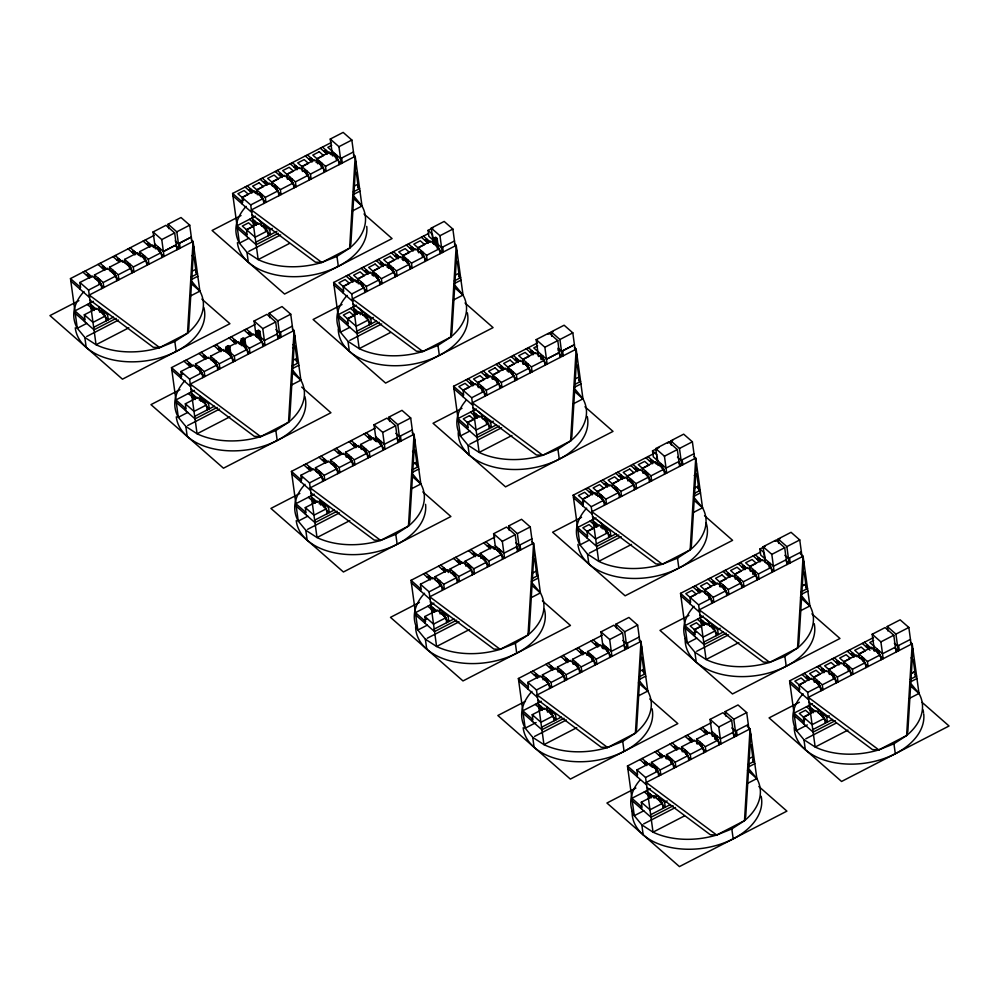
<?xml version="1.0" encoding="UTF-8"?>
<svg xmlns="http://www.w3.org/2000/svg" width="999" height="999" viewBox="0 0 999 999"><rect width="100%" height="100%" fill="white"/><g stroke="black" fill="none" stroke-linecap="round" stroke-linejoin="round"><path stroke-width="1.5" d="M154.308 235.327L70.479 278.584L77.285 328.271L84.84 337.45L96.054 344.73A65.185 41.633 -7.8 0 0 159.69 347.602L174.825 341.496L187.5 333.241L193.069 241.458L191.259 239.885M193.744 246.428L188.736 329.033L187.5 333.241L159.69 347.602L153.322 347.315L89.922 300.012M255.332 324.363L171.503 367.62L178.309 417.307L185.851 426.486L197.065 433.766A65.185 41.633 -7.8 0 0 260.702 436.625L275.849 430.532L288.524 422.277L294.081 330.494L292.282 328.921M294.767 335.464L289.76 418.069L288.524 422.277L260.702 436.625L254.333 436.338L190.946 389.048M331.493 142.432L232.617 193.456L239.423 243.144L246.965 252.31L258.179 259.603A65.185 41.633 -7.8 0 0 321.815 262.462L336.963 256.368L349.638 248.114L355.194 156.331L353.396 154.758M355.881 161.301L350.874 243.893L349.638 248.114L321.815 262.462L315.459 262.175L252.06 214.885M375.274 428.146L291.446 471.403L298.251 521.091L305.806 530.269L317.02 537.549A65.185 41.633 -7.8 0 0 380.656 540.409L395.791 534.315L408.466 526.061L414.036 434.278L412.225 432.704M414.71 439.248L409.702 521.853L408.466 526.061L380.656 540.409L374.288 540.122L310.889 492.832M428.633 233.454L333.629 282.492L340.434 332.18L347.989 341.346L359.203 348.639A65.185 41.633 -7.8 0 0 422.839 351.498L437.974 345.404L450.649 337.138L456.218 245.367L454.408 243.781M456.893 250.337L451.885 332.929L450.649 337.138L422.839 351.498L416.471 351.211L353.072 303.921M494.842 537.087L411.014 580.344L417.819 630.032L425.374 639.21L436.588 646.49A65.185 41.633 -7.8 0 0 500.212 649.35L515.359 643.256L528.034 635.002L533.603 543.219L531.793 541.645M534.278 548.189L529.27 630.794L528.034 635.002L500.212 649.35L493.856 649.063L430.457 601.773M537.412 343.007L453.583 386.276L460.389 435.964L467.932 445.129L479.145 452.41A65.185 41.633 -7.8 0 0 542.782 455.282L557.929 449.188L570.604 440.921L576.161 349.151L574.363 347.565M576.848 354.121L571.84 436.713L570.604 440.921L542.782 455.282L536.426 454.995L473.026 407.692M602.21 635.239L518.381 678.508L525.187 728.184L532.742 737.362L543.956 744.642A65.185 41.633 -7.8 0 0 607.592 747.514L622.727 741.42L635.401 733.154L640.971 641.383L639.173 639.797M641.645 646.341L636.638 728.945L635.401 733.154L607.592 747.514L601.223 747.227L537.824 699.924M654.395 453.284L573.151 495.217L579.957 544.905L587.499 554.07L598.713 561.363A65.185 41.633 -7.8 0 0 662.349 564.223L677.497 558.129L690.172 549.862L695.729 458.091L693.93 456.506M696.415 463.061L691.408 545.654L690.172 549.862L662.349 564.223L655.981 563.936L592.594 516.645M711.3 722.752L627.472 766.008L634.278 815.696L641.82 824.874L653.034 832.155A65.185 41.633 -7.8 0 0 716.67 835.027L731.817 828.92L744.492 820.666L750.049 728.883L747.352 726.523M750.736 733.853L745.729 816.458L744.492 820.666L716.67 835.027L710.314 834.739L646.915 787.437M760.476 552.11L680.519 593.369L687.324 643.056L694.879 652.235L706.081 659.515A65.185 41.633 -7.8 0 0 769.717 662.374L784.864 656.281L797.539 648.026L803.096 556.243L800.399 553.871M803.783 561.213L798.775 643.818L797.539 648.026L769.717 662.374L763.361 662.087L699.962 614.797M912.861 648.726L907.854 731.318L907.03 734.128M873.426 637.624L789.597 680.881L796.403 730.569L803.958 739.735L815.172 747.027A65.185 41.633 -7.8 0 0 878.808 749.887L893.943 743.793L906.617 735.539A65.185 41.633 -7.8 0 0 918.993 693.443L912.187 643.756L910.376 642.182M332.567 155.956L330.257 139.061L343.156 132.405L351.848 140.035L354.121 156.88M155.394 248.851L153.072 231.955L165.971 225.299L174.675 232.929L176.948 249.787M168.731 228.659L168.119 224.188L181.019 217.532L189.723 225.162L191.995 242.02M331.718 145.33L327.847 147.328L340.584 158.616L341.221 163.549L338.524 161.176M248.676 190.185L250.824 189.073M263.724 182.417L265.871 181.306M278.771 174.65L280.919 173.551M293.818 166.883L295.966 165.784M308.866 159.128L311.014 158.017M323.913 151.361L326.061 150.25M86.551 275.324L88.699 274.213M101.598 267.557L103.746 266.446M116.646 259.79L118.794 258.679M131.693 252.023L133.841 250.911M146.741 244.256L148.888 243.144M250.125 191.458L252.272 190.347M265.172 183.691L267.32 182.58M280.22 175.924L282.367 174.813M295.267 168.157L297.415 167.045M310.314 160.389L312.462 159.291M325.362 152.635L327.51 151.523M330.257 139.061L338.948 146.691L351.848 140.035M87.999 276.586L90.147 275.474M103.047 268.818L105.195 267.72M120.242 259.952L118.094 261.064L113.037 256.631M133.142 253.296L135.29 252.185M148.189 245.529L150.337 244.418M257.33 194.78L256.656 189.81L269.543 183.154L278.209 190.747L278.883 195.717M302.472 171.478L301.798 166.508L314.685 159.852L323.351 167.445L324.026 172.415M317.52 163.711L316.845 158.754L329.732 152.098L338.399 159.69L339.073 164.648M242.22 197.54L248.451 194.33L244.118 190.534L237.887 193.744L250.699 204.945L258.179 259.603L289.598 243.381M271.99 182.18L278.434 178.858L274.113 175.062L267.657 178.384L280.357 189.635L281.031 194.605L278.334 192.233M287.038 174.413L293.481 171.091L289.161 167.295L282.705 170.617L295.404 181.868L296.079 186.838L293.381 184.465M303.359 166.009L308.466 163.374L304.183 159.615L297.752 162.874L302.073 166.671M153.072 231.955L161.776 239.585L174.675 232.929M168.119 224.188L176.823 231.818L189.723 225.162M70.479 278.584L80.594 287.45L79.908 282.48L92.37 276.049L101.024 283.641L101.711 288.611M95.03 278.671L94.518 274.95L107.417 268.281L116.071 275.874L116.758 280.844M110.077 270.904L109.565 267.183L122.465 260.527L131.119 268.119L131.806 273.077M125.125 263.137L124.613 259.415L137.512 252.759L146.166 260.352L146.853 265.322M140.347 256.618L139.66 251.648L152.56 244.992L161.214 252.585L161.9 257.555M241.271 201.049L243.843 199.713M316.071 162.45L318.756 161.064M333.803 153.297L331.119 154.683L322.465 147.09M258.104 194.081L260.252 192.969M273.152 186.313L275.299 185.202M288.199 178.546L290.347 177.435M303.246 170.779L305.394 169.68M318.294 163.024L320.442 161.913M333.341 155.257L335.489 154.146M95.966 279.208L98.127 278.109M111.014 271.453L113.174 270.342M126.061 263.686L128.222 262.575M141.109 255.919L143.269 254.807M156.156 248.152L158.317 247.04M259.553 195.354L261.701 194.243L262.387 199.213M274.6 187.587L276.748 186.476L277.435 191.446M289.648 179.82L291.795 178.709L292.482 183.679M304.695 172.053L306.843 170.941L307.53 175.911M319.742 164.286L321.89 163.174L322.402 166.908M334.79 156.518L336.938 155.419L337.625 160.377M97.427 280.482L99.575 279.37L100.087 283.104M112.475 272.715L114.623 271.616L115.297 276.573L118.906 279.732L118.219 274.775L109.565 267.183M127.522 264.947L129.67 263.848L130.345 268.818L133.953 271.978L133.267 267.008L124.613 259.415M142.57 257.193L144.718 256.081L145.23 259.802M157.617 249.425L159.765 248.314L160.439 253.284L164.048 256.443L161.776 239.585M250.699 204.945L263.162 198.514L263.836 203.484M256.656 189.81L265.309 197.402L278.209 190.747M280.357 189.635L293.256 182.979L293.931 187.949M295.404 181.868L308.304 175.212L308.978 180.182M301.798 166.508L310.452 174.101L323.351 167.445M316.845 158.754L325.499 166.346L338.399 159.69M353.484 151.96L340.547 158.579L338.948 146.691M79.908 282.48L88.561 290.072L101.024 283.641M94.518 274.95L103.172 282.53L116.071 275.874M118.219 274.775L131.119 268.119M133.267 267.008L146.166 260.352M139.66 251.648L148.314 259.24L161.214 252.585M154.708 243.881L163.411 251.511L176.261 244.817M178.409 243.706L191.308 237.05L178.459 243.744L175.187 240.884M163.411 251.511L176.311 244.855M241.021 215.534L212.088 230.469L284.578 294.043L392.07 238.574L363.998 213.961M78.884 300.662L49.95 315.597L122.452 379.17L229.932 323.701L201.873 299.088M255.519 216.221L237.038 225.749L247.14 234.615L246.466 229.645L258.928 223.214L267.582 230.806L268.256 235.776M93.382 301.348L74.9 310.889L85.015 319.742L84.328 314.785L96.791 308.354L105.444 315.946L106.131 320.904M253.097 222.477L255.245 221.378M90.971 307.617L93.119 306.506M254.545 223.751L256.706 222.64M92.42 308.891L94.568 307.779M247.889 229.196L252.872 226.623L248.551 222.827L242.32 226.049L255.12 237.238L267.582 230.806M262.525 226.373L264.673 225.262M100.4 311.513L102.547 310.402M263.973 227.647L266.121 226.536L266.808 231.506L270.417 234.665L269.73 229.695L257.03 218.444M101.848 312.774L103.996 311.676L104.67 316.646M248.976 238.212L239.423 243.144A65.185 41.633 -7.8 0 1 246.141 206.381M86.851 323.339L77.285 328.271A65.185 41.633 -7.8 0 1 84.003 291.508M269.73 229.695L272.315 228.371M353.921 186.251L357.904 184.253M105.444 315.946L92.994 322.377L84.328 314.785M191.796 271.378L195.779 269.38M255.806 242.208L276.86 231.343M353.296 191.895L359.628 188.624L357.817 187.05M93.669 327.335L113.436 317.133M191.159 277.023L197.49 273.763L195.692 272.178M278.296 233.267L256.144 244.693L237.375 228.234M353.047 194.68L359.965 191.109M116.159 318.394L94.006 329.82L75.25 313.374M190.909 279.82L197.827 276.248M248.801 251.373L280.644 234.94M86.676 336.501L118.506 320.067M352.447 210.951L362 206.019L355.194 156.331L251.373 209.915L321.815 262.462M128.834 327.809L96.054 344.73L88.561 290.072M190.31 296.079L199.875 291.146L193.069 241.458L89.248 295.042L159.69 347.602M433.416 243.744L431.268 228.097L444.168 221.441L452.872 229.071L455.144 245.916M433.216 240.172L428.871 236.351L428.047 230.394L433.204 227.735M256.231 336.638L254.096 320.991L266.983 314.335L275.687 321.965L277.959 338.823M269.755 317.694L269.143 313.224L282.03 306.568L290.734 314.198L293.007 331.056M349.687 279.221L351.848 278.109M364.735 271.453L366.895 270.342M379.782 263.686L381.943 262.575M394.842 255.919L396.99 254.82M409.89 248.152L412.038 247.053M424.937 240.397L427.085 239.285M187.562 364.348L189.71 363.249M202.61 356.581L204.758 355.482M217.657 348.826L219.805 347.714M232.705 341.059L234.852 339.947M247.752 333.291L249.9 332.18M351.149 280.494L353.296 279.383M366.196 272.727L368.344 271.616M381.243 264.96L383.391 263.848M396.291 257.193L398.439 256.081M411.338 249.425L413.486 248.314M426.386 241.658L428.534 240.559M434.353 244.28L433.541 238.324L435.689 237.213L437.137 238.486L438.636 249.413L442.245 252.572L439.972 235.727L431.268 228.097M439.972 235.727L452.872 229.071M189.011 365.622L191.159 364.51M204.058 357.854L206.206 356.743M219.106 350.087L221.254 348.988M234.153 342.332L236.301 341.221M249.201 334.565L251.348 333.454M373.389 276.049L372.714 271.079L385.614 264.423L394.268 272.015L394.955 276.985M388.436 268.281L387.762 263.311L400.661 256.656L409.315 264.248L410.002 269.218M227.085 352.709L226.261 346.753L228.421 345.642L229.87 346.915L231.368 357.842M242.133 344.955L241.308 338.986L243.469 337.874L244.917 339.148L246.416 350.075M257.18 337.187L256.356 331.218L258.516 330.107L259.965 331.381L261.463 342.32M343.244 286.576L349.463 283.366L345.142 279.57L338.911 282.779L351.71 293.981L359.203 348.639L390.621 332.417M357.954 278.983L364.41 275.649L360.077 271.853L353.634 275.187L366.321 286.438L367.008 291.408L364.298 289.036M403.097 255.707L409.478 252.41L405.194 248.651L398.763 251.91L411.463 263.137L412.15 268.107L409.44 265.734M418.144 247.914L424.6 244.593L420.267 240.796L413.823 244.118L426.511 255.369L427.197 260.339L424.488 257.967M433.541 238.324L434.99 239.598L437.137 238.486M254.096 320.991L262.787 328.621L275.687 321.965M269.143 313.224L277.834 320.854L290.734 314.198M171.503 367.62L181.606 376.486L180.919 371.516L193.381 365.085L202.048 372.677L202.722 377.647M196.041 367.707L195.529 363.973L208.429 357.317L217.095 364.91L217.77 369.88M211.089 359.94L210.577 356.206L223.476 349.55L232.143 357.142L232.817 362.113M226.136 352.172L225.624 348.451L238.524 341.795L247.19 349.375L247.864 354.345M241.358 345.654L240.672 340.684L253.571 334.028L262.238 341.621L262.912 346.578M226.261 346.753L227.722 348.027L229.87 346.915M241.308 338.986L242.769 340.259L244.917 339.148M256.356 331.218L257.817 332.492L259.965 331.381M374.625 273.389L371.94 274.775L372.664 275.412M386.988 267.008L389.685 265.622M402.035 259.24L404.732 257.854M180.157 375.212L182.73 373.888M359.116 283.117L361.263 282.005M374.163 275.349L376.323 274.238M389.21 267.582L391.371 266.471M404.258 259.815L406.418 258.704M419.305 252.048L421.466 250.949M196.99 368.244L199.138 367.132M212.038 360.477L214.186 359.378M360.564 284.39L362.724 283.279L363.399 288.249M375.612 276.623L377.772 275.512L378.446 280.482M390.659 268.856L392.819 267.744L393.494 272.715M405.706 261.089L407.867 259.977L408.379 263.711M420.766 253.321L422.914 252.21L423.426 255.944M198.439 369.518L200.587 368.406L201.099 372.14M213.486 361.75L215.634 360.639L216.321 365.609L219.917 368.768L219.243 363.798L210.577 356.206M351.71 293.981L364.173 287.55L364.86 292.52M366.321 286.438L379.22 279.782L379.907 284.752M372.714 271.079L381.368 278.671L394.268 272.015M387.762 263.311L396.416 270.904L409.315 264.248M411.463 263.137L424.363 256.481L425.05 261.451M426.511 255.369L439.41 248.714L440.097 253.684M441.558 247.615L454.508 240.984M180.919 371.516L189.585 379.108L202.048 372.677M195.529 363.973L204.196 371.566L217.095 364.91M219.243 363.798L232.143 357.142M230.682 352.872L234.29 356.044L247.19 349.375M245.729 345.117L249.338 348.276L262.238 341.621M264.385 340.509L277.322 333.891M292.37 326.124L279.433 332.742L275.824 329.583M342.033 304.558L313.099 319.493L385.602 383.079L493.081 327.61L465.022 302.997M179.907 389.697L150.961 404.632L223.464 468.206L330.944 412.737L301.71 387.1M356.531 305.244L338.049 314.785L348.164 323.651L347.477 318.681L359.94 312.25L368.594 319.842L369.28 324.812M194.405 390.384L175.924 399.925L186.026 408.778L185.352 403.808L197.814 397.377L206.468 404.97L207.143 409.94M354.121 311.513L356.268 310.402M191.983 396.653L194.131 395.542M355.569 312.787L357.717 311.676M193.431 397.914L195.579 396.815M347.664 318.868L353.896 315.659L349.563 311.863L343.331 315.072L356.144 326.273L368.594 319.842M292.582 347.827L295.155 346.491L297.427 363.349M199.188 399.975L201.873 398.589M363.549 315.409L365.696 314.298M201.411 400.549L203.559 399.438M364.997 316.683L367.145 315.572L367.819 320.542L371.428 323.701L370.741 318.731L358.054 307.48M202.859 401.81L205.007 400.711L205.694 405.669M350 327.247L340.434 332.18A65.185 41.633 -7.8 0 1 347.153 295.417M187.862 412.375L178.309 417.307A65.185 41.633 -7.8 0 1 185.027 380.544M370.741 318.731L373.326 317.407M454.945 275.287L458.928 273.289M206.468 404.97L194.006 411.401L185.352 403.808M292.807 360.414L296.79 358.416M356.818 331.243L376.586 321.041M454.308 280.931L460.639 277.66L458.841 276.086M194.68 416.371L214.46 406.168M292.183 366.059L298.501 362.799L295.804 360.427M379.308 322.29L357.155 333.728L338.399 317.27M454.058 283.716L460.976 280.145M217.17 407.43L195.03 418.856L176.261 402.397M291.92 368.856L298.851 365.272M349.812 340.409L381.655 323.976M187.687 425.537L219.53 409.103M453.459 299.987L463.024 295.055L456.218 245.367L352.397 298.951L422.839 351.498M229.857 416.845L197.065 433.766L189.585 379.108M291.321 385.114L300.886 380.182L294.081 330.494L190.26 384.078L260.702 436.625M538.486 356.531L536.176 339.635L549.075 332.979L557.767 340.609L560.039 357.467M551.835 336.351L551.223 331.88L564.123 325.224L572.814 332.842L575.087 349.7M548.001 334.178L553.159 331.518M376.348 441.67L374.038 424.775L386.938 418.119L395.641 425.749L397.914 442.607M389.697 421.478L389.086 417.008L401.985 410.352L410.689 417.982L412.962 434.84M537.637 345.904L533.766 347.902L546.503 359.19L559.403 352.535M469.642 383.004L471.79 381.893M484.69 375.237L486.838 374.126M499.737 367.47L501.885 366.358M514.785 359.702L516.933 358.591M529.832 351.935L531.98 350.836M307.505 468.131L309.665 467.02M322.552 460.364L324.712 459.265M337.6 452.609L339.76 451.498M352.659 444.842L354.807 443.731M367.707 437.075L369.855 435.964M471.091 384.278L473.239 383.166M486.138 376.511L488.286 375.399M501.186 368.743L503.334 367.632M516.233 360.976L518.381 359.865M531.281 353.209L533.429 352.098M536.176 339.635L544.867 347.265L557.767 340.609M551.223 331.88L559.915 339.51L572.814 332.842M308.966 469.405L311.114 468.294M324.013 461.638L326.161 460.527M341.208 452.759L339.061 453.871L334.003 449.438M354.108 446.103L356.256 445.005M369.155 438.349L371.303 437.237M493.169 378.584L492.657 374.862L505.556 368.206L514.223 375.799L514.897 380.769M508.391 372.065L507.704 367.095L520.604 360.439L529.27 368.032L529.945 373.002M463.186 390.359L469.418 387.15L465.084 383.354L458.853 386.563L471.665 397.764L479.145 452.41L511.938 435.489M477.909 382.767L484.353 379.433L480.032 375.636L473.576 378.971L486.276 390.222L486.95 395.192L484.253 392.819M523.039 359.478L529.433 356.193L525.137 352.435L518.718 355.681L531.418 366.92L532.092 371.89L529.395 369.518M374.038 424.775L382.742 432.405L395.641 425.749M389.086 417.008L397.789 424.637L410.689 417.982M291.446 471.403L301.548 480.269L300.874 475.299L313.336 468.868L321.99 476.461L322.677 481.431M315.996 471.491L315.484 467.757L328.384 461.101L337.038 468.693L337.724 473.663M331.044 463.723L330.532 459.99L343.431 453.334L352.085 460.926L352.772 465.896M346.253 457.192L345.579 452.235L358.479 445.566L367.132 453.159L367.819 458.129M361.301 449.425L360.627 444.468L373.526 437.812L382.18 445.404L382.867 450.362M494.58 377.172L491.895 378.559L492.619 379.195M506.943 370.791L509.627 369.405M300.1 478.996L302.685 477.672M374.9 440.397L377.597 439.011M479.07 386.9L481.218 385.789M494.118 379.133L496.266 378.022M509.165 371.366L511.313 370.254M524.213 363.599L526.361 362.487M539.26 355.831L541.408 354.72M316.933 472.028L319.081 470.916M331.98 464.26L334.141 463.149M347.028 456.493L349.188 455.394M362.075 448.738L364.235 447.627M377.123 440.971L379.283 439.86M480.519 388.174L482.667 387.063L483.354 392.033M495.566 380.407L497.714 379.295L498.401 384.265M510.614 372.639L512.762 371.528L513.449 376.498M525.661 364.872L527.809 363.761L528.496 368.731M318.381 473.301L320.542 472.19L321.041 475.924M333.429 465.534L335.589 464.423L336.263 469.393L339.872 472.552L339.185 467.582L330.532 459.99M348.476 457.767L350.637 456.655L351.311 461.625L354.92 464.785L354.233 459.815L345.579 452.235M363.524 450L365.684 448.901L366.358 453.858M378.584 442.232L380.731 441.133L381.406 446.091M471.665 397.764L484.128 391.333L484.802 396.303M486.276 390.222L499.175 383.566L499.85 388.536M492.657 374.862L501.323 382.455L514.223 375.799M507.704 367.095L516.371 374.687L529.27 368.032M531.418 366.92L544.318 360.264L544.992 365.234M546.465 359.153L559.365 352.497M561.513 351.386L574.413 344.73L561.55 351.423L557.904 348.226L558.241 350.711M300.874 475.299L309.528 482.892L321.99 476.461M315.484 467.757L324.138 475.349L337.038 468.693M339.185 467.582L352.085 460.926M354.233 459.815L367.132 453.159M360.627 444.468L369.28 452.06L382.18 445.404M384.328 444.293L397.277 437.674M412.325 429.907L399.375 436.526L395.779 433.366M461.988 408.341L433.042 423.276L505.544 486.863L613.024 431.393L584.964 406.78M299.85 493.481L270.916 508.416L343.419 571.99L450.899 516.52L422.839 491.908M476.486 409.028L458.004 418.569L468.106 427.435L467.432 422.465L479.895 416.034L488.548 423.626L489.223 428.596M314.348 494.168L295.866 503.696L305.981 512.562L305.294 507.592L317.757 501.161L326.411 508.753L327.098 513.723M474.063 415.297L476.211 414.185M311.938 500.437L314.086 499.325M475.512 416.571L477.672 415.459M313.386 501.698L315.534 500.599M412.525 451.61L415.109 450.274L417.382 467.132M319.143 503.758L321.828 502.372M483.491 419.193L485.639 418.082M321.366 504.32L323.514 503.221M484.94 420.467L487.087 419.355L487.774 424.325L491.383 427.485L490.696 422.515L482.042 414.922L482.554 418.656M322.814 505.594L324.962 504.483L325.637 509.453M469.942 431.019L460.389 435.964A65.185 41.633 -7.8 0 1 466.108 400.312M307.817 516.158L298.251 521.091A65.185 41.633 -7.8 0 1 304.97 484.328M488.548 423.626L476.086 430.057L467.432 422.465M490.696 422.515L493.281 421.191M574.887 379.071L578.871 377.073L577.247 365.147M326.411 508.753L313.961 515.184L305.294 507.592M412.762 464.198L416.695 462.162L412.874 464.198M476.773 435.027L496.54 424.825M575.574 384.028L580.581 381.443L578.783 379.87M314.635 520.154L334.403 509.952M412.125 469.842L418.456 466.57L415.759 464.21M499.25 426.073L477.11 437.512L458.341 421.054M574 387.5L580.931 383.928M337.125 511.213L314.972 522.639L296.216 506.181M411.875 472.627L418.793 469.055M469.767 444.193L501.61 427.759M307.63 529.32L339.473 512.887M573.401 403.771L582.966 398.838L576.161 349.151L472.34 402.734L542.782 455.282M349.8 520.629L317.02 537.549L309.528 482.892M411.276 488.898L420.841 483.966L414.036 434.278L310.214 487.862L380.656 540.409M658.054 465.472L655.744 448.588L668.631 441.933L677.334 449.55L679.607 466.408M671.403 445.292L670.791 440.821L683.678 434.165L692.382 441.795L694.655 458.641M678.97 461.476L666.033 468.094L653.334 456.843L652.522 450.886L658.965 447.552M667.569 443.119L672.727 440.459M495.754 549.363L493.606 533.716L506.505 527.06L515.209 534.69L517.47 551.548M509.265 530.419L508.653 525.949L521.553 519.293L530.257 526.923L532.529 543.781M589.21 491.945L591.358 490.834M604.258 484.178L606.405 483.066M619.305 476.411L621.453 475.299M634.353 468.643L636.5 467.544M649.4 460.876L651.548 459.777M427.072 577.072L429.233 575.973M442.12 569.318L444.28 568.206M457.167 561.55L459.328 560.439M472.215 553.783L474.375 552.672M487.262 546.016L489.423 544.905M590.659 493.219L592.807 492.107M605.706 485.452L607.854 484.34M620.754 477.684L622.901 476.573M635.801 469.917L637.949 468.806M650.849 462.15L652.996 461.038M655.744 448.588L664.435 456.218L677.334 449.55M670.791 440.821L679.482 448.451L692.382 441.795M428.521 578.346L430.681 577.235M443.581 570.579L445.729 569.467M458.628 562.812L460.776 561.713M473.676 555.057L475.824 553.946M488.723 547.29L490.871 546.178M627.959 481.006L627.272 476.036L640.172 469.38L648.838 476.973L649.512 481.943M582.754 499.3L588.985 496.091L584.652 492.295L578.421 495.504L591.233 506.705L598.713 561.363L631.505 544.443M597.477 491.708L603.92 488.374L599.587 484.577L593.144 487.912L605.844 499.163L606.518 504.133L602.921 500.974M612.524 483.941L618.968 480.606L614.635 476.81L608.191 480.144L620.891 491.396L621.565 496.366L617.969 493.206M643.893 467.769L649 465.134L644.705 461.376L638.286 464.635L650.986 475.861L651.66 480.831L648.963 478.459M493.606 533.716L502.31 541.346L515.209 534.69M508.653 525.949L517.357 533.578L530.257 526.923M411.014 580.344L421.116 589.21L420.442 584.24L432.904 577.809L441.558 585.402L442.232 590.372M435.564 580.431L435.052 576.698L447.952 570.042L456.605 577.634L457.28 582.604M450.611 572.664L450.099 568.931L462.999 562.275L471.653 569.867L472.327 574.837M465.821 566.133L465.147 561.176L478.046 554.52L486.7 562.112L487.375 567.07M480.869 558.379L480.194 553.409L493.094 546.753L501.748 554.345L502.422 559.315M581.805 502.809L584.378 501.473M598.638 495.841L600.786 494.73M613.686 488.074L615.834 486.963M628.733 480.307L630.881 479.195M643.781 472.539L645.928 471.428M658.828 464.772L660.976 463.673M436.501 580.968L438.648 579.857M451.548 573.201L453.696 572.102M466.595 565.446L468.743 564.335M481.643 557.679L483.791 556.568M496.69 549.912L498.838 548.801M600.087 497.115L602.235 496.003L602.747 499.725M615.134 489.348L617.282 488.236L617.794 491.958M630.182 481.58L632.33 480.469L633.016 485.439L636.613 488.598L635.938 483.628L627.272 476.036M645.229 473.813L647.377 472.702L648.064 477.672M660.277 466.046L662.424 464.935L663.111 469.905M437.949 582.242L440.109 581.131L440.784 586.101L444.393 589.26L443.706 584.29L435.052 576.698M452.997 574.475L455.157 573.364L455.831 578.334L459.44 581.493L458.753 576.523L450.099 568.931M468.044 566.708L470.204 565.609L470.704 569.33M483.091 558.941L485.252 557.842L485.751 561.563M498.139 551.186L500.299 550.074L500.799 553.796M591.233 506.705L603.683 500.274L604.37 505.244M605.844 499.163L618.731 492.507L619.417 497.477M620.891 491.396L633.791 484.74L634.465 489.71M635.938 483.628L648.838 476.973M650.986 475.861L663.885 469.205L664.56 474.175M681.081 460.339L694.018 453.721M420.442 584.24L429.095 591.833L441.558 585.402M443.706 584.29L456.605 577.634M458.753 576.523L471.653 569.867M465.147 561.176L473.801 568.768L486.7 562.112M480.194 553.409L488.848 561.001L501.748 554.345M516.833 546.615L503.896 553.234L495.242 545.641M531.88 538.848L518.943 545.466L519.63 550.437L516.021 547.277M581.555 517.282L552.609 532.217L625.112 595.804L732.592 540.334L704.532 515.721M419.418 602.422L390.484 617.357L462.987 680.931L570.466 625.461L542.395 600.849M596.053 517.969L577.572 527.509L587.674 536.376L587 531.406L599.45 524.975L608.116 532.567L608.791 537.537M433.916 603.109L415.434 612.649L425.549 621.503L424.862 616.533L437.325 610.102L445.979 617.694L446.665 622.664M593.631 524.238L595.779 523.126M431.506 609.378L433.653 608.266M595.079 525.511L597.227 524.4M694.23 475.412L696.803 474.088L699.075 490.946M432.954 610.639L435.102 609.54M587.175 531.593L593.406 528.384L589.073 524.587L582.854 527.797L595.654 538.998L608.116 532.567M600.836 527.559L603.521 526.173M424.1 620.229L426.673 618.905M603.059 528.134L605.207 527.022M440.934 613.274L443.081 612.162M604.507 529.408L606.655 528.296L607.342 533.266M442.382 614.535L444.53 613.436L445.204 618.393L448.813 621.553L448.126 616.595L439.473 609.003L440.159 613.973M589.51 539.972L579.957 544.905A65.185 41.633 -7.8 0 1 586.675 508.141M427.385 625.099L417.819 630.032A65.185 41.633 -7.8 0 1 424.538 593.269M694.455 488.012L698.438 486.014M445.979 617.694L433.516 624.125L424.862 616.533M532.33 573.139L536.313 571.141M596.328 543.968L616.108 533.766M693.83 493.656L700.149 490.384L697.452 488.012M434.203 629.095L453.971 618.893M531.693 578.783L538.024 575.524L536.226 573.938M618.818 535.027L596.678 546.453L577.909 529.994M693.568 496.441L700.499 492.869M456.693 620.154L434.54 631.58L415.784 615.122M531.443 581.58L538.361 577.996M589.335 553.134L621.178 536.7M427.197 638.261L459.041 621.828M692.969 512.712L702.534 507.779L695.729 458.091L591.908 511.675L662.349 564.223M469.368 629.57L436.588 646.49L429.095 591.833M530.844 597.839L540.409 592.907L533.603 543.219L429.782 596.803L500.212 649.35M765.259 562.387L763.111 546.74L776.011 540.084L784.702 547.714L786.975 564.572M778.77 543.444L778.159 538.973L791.058 532.317L799.749 539.947L802.022 556.805M759.889 549.038L764.235 552.859L765.059 558.816L760.701 555.007L759.889 549.038L765.047 546.378M774.937 541.271L780.094 538.611M604.532 646.103L601.848 647.489L603.296 648.763L600.973 631.868L613.873 625.212L622.577 632.842L624.85 649.7M616.633 628.571L616.021 624.1L628.92 617.444L637.624 625.074L639.897 641.932M696.578 590.097L698.726 588.998M711.625 582.33L713.773 581.231M726.673 574.575L728.82 573.463M741.72 566.808L743.868 565.696M756.767 559.04L758.915 557.929M534.453 675.237L536.6 674.125M549.5 667.469L551.648 666.358M564.547 659.702L566.695 658.591M579.595 651.935L581.743 650.824M594.642 644.168L596.79 643.056M698.026 591.371L700.174 590.259M713.074 583.603L715.222 582.492M728.121 575.836L730.269 574.737M743.169 568.069L745.316 566.97M758.216 560.314L760.364 559.203M763.111 546.74L771.815 554.37L784.702 547.714M778.159 538.973L786.862 546.603L799.749 539.947M535.901 676.51L538.049 675.399M550.948 668.743L553.096 667.632M565.996 660.976L568.144 659.864M581.043 653.209L583.191 652.097M596.091 645.441L598.239 644.33M719.555 586.288L720.279 586.925L719.605 581.955L732.492 575.299L741.158 582.892L741.832 587.862M690.122 597.452L696.353 594.243L692.02 590.446L685.801 593.656L698.601 604.857L706.081 659.515L738.873 642.594M704.844 589.86L711.288 586.538L706.967 582.742L700.511 586.063L713.211 597.315L713.885 602.285L711.188 599.912M734.939 574.325L741.383 571.003L737.062 567.207L730.606 570.529L743.306 581.793L743.98 586.75L740.384 583.591M749.987 566.583L756.368 563.286L752.085 559.527L745.654 562.787L758.353 574.025L759.028 578.995L755.431 575.824M600.973 631.868L609.677 639.497L622.577 632.842M616.021 624.1L624.725 631.73L637.624 625.074M518.381 678.508L528.496 687.362L527.809 682.392L540.272 675.973L548.926 683.553L549.612 688.523M543.106 679.832L542.42 674.862L555.319 668.206L563.973 675.799L564.66 680.756M558.154 672.065L557.467 667.095L570.367 660.439L579.02 668.031L579.707 673.001M573.201 664.298L572.514 659.328L585.414 652.672L594.068 660.264L594.755 665.234M588.074 655.282L587.562 651.56L600.461 644.904L609.115 652.497L609.802 657.467M586.788 655.257L589.485 653.87M706.006 593.993L708.154 592.882M721.053 586.226L723.201 585.127M736.101 578.458L738.249 577.36M751.148 570.704L753.296 569.592M766.196 562.937L768.343 561.825M543.881 679.133L546.028 678.021M558.928 671.365L561.076 670.254M573.975 663.598L576.123 662.487M589.023 655.831L591.171 654.72M604.07 648.064L606.218 646.952M707.454 595.267L709.602 594.155L710.289 599.125M722.502 587.499L724.65 586.388L725.336 591.358L728.933 594.517L728.259 589.547L719.605 581.955M737.549 579.732L739.697 578.621L740.209 582.355M767.644 564.21L769.792 563.099L770.304 566.82M545.329 680.394L547.477 679.295L548.151 684.253M560.377 672.639L562.524 671.528L563.036 675.249M575.424 664.872L577.572 663.761L578.246 668.731M590.471 657.105L592.619 655.993L593.294 660.963M605.519 649.338L607.667 648.226L608.341 653.196M698.601 604.857L711.063 598.426L711.738 603.396M713.211 597.315L726.111 590.659L726.785 595.629M728.259 589.547L741.158 582.892M743.306 581.793L756.206 575.124L756.88 580.094M758.353 574.025L771.253 567.37L771.927 572.327M786.338 559.64L773.401 566.258L764.747 558.666M801.385 551.873L788.448 558.491L784.839 555.332M527.809 682.392L536.463 689.984L548.926 683.553M542.42 674.862L551.073 682.454L563.973 675.799M557.467 667.095L566.121 674.687L579.02 668.031M572.514 659.328L581.168 666.92L594.068 660.264M587.562 651.56L596.216 659.153L609.115 652.497M624.213 644.767L611.263 651.385L602.609 643.793M626.311 643.618L639.26 637M688.923 615.446L659.989 630.381L732.479 693.955L839.972 638.486L811.9 613.873M525.412 701.286L497.852 715.509L570.354 779.083L677.834 723.613L649.775 699M703.421 616.133L684.939 625.661L695.042 634.527L694.367 629.557L706.83 623.126L715.484 630.719L716.171 635.689M541.283 701.261L522.814 710.801L532.917 719.667L532.23 714.697L544.692 708.266L553.346 715.858L554.033 720.828M700.998 622.402L703.159 621.291M538.873 707.529L541.021 706.418M702.459 623.663L704.607 622.564M540.322 708.803L542.469 707.692M694.542 629.757L700.774 626.535L696.453 622.739L690.222 625.961L703.021 637.15L715.484 630.719M693.593 633.254L696.178 631.93M710.426 626.286L712.574 625.187M548.301 711.425L550.449 710.314M711.875 627.559L714.035 626.448L714.71 631.418L718.318 634.577L717.632 629.62L704.944 618.356M549.75 712.699L551.898 711.588L552.41 715.309M696.89 638.124L687.324 643.056A65.185 41.633 -7.8 0 1 694.043 606.293M536.113 722.552L525.187 728.184A65.185 41.633 -7.8 0 1 531.905 691.42M717.632 629.62L720.217 628.284M801.822 586.163L805.768 584.128L801.947 586.163M553.346 715.858L540.896 722.289L532.23 714.697M639.697 671.291L643.681 669.293M703.708 642.12L723.476 631.917M801.198 591.808L807.529 588.548L805.718 586.962M541.57 727.26L561.338 717.057M639.06 676.935L645.391 673.676L642.694 671.303M726.198 633.179L704.045 644.605L685.277 628.146M802.322 593.881L807.866 591.021M564.06 718.306L541.908 729.745L523.151 713.286M638.811 679.732L645.729 676.161M696.703 651.286L728.546 634.852M534.577 736.413L566.408 719.979M800.349 610.864L809.902 605.931L803.096 556.243L699.275 609.827L769.717 662.374M576.735 727.722L543.956 744.642L536.463 689.984M638.211 696.003L647.777 691.058L640.971 641.383L537.15 694.954L607.592 747.514M873.775 650.511L874.512 651.136L872.189 634.253L885.089 627.597L893.793 635.227L896.066 652.072M887.849 630.956L887.237 626.485L900.136 619.83L908.84 627.459L911.113 644.318M712.374 736.275L710.064 719.38L722.964 712.724L731.655 720.354L733.928 737.212M725.724 716.083L725.112 711.613L738.011 704.957L746.703 712.587L748.975 729.445M873.663 640.521L869.792 642.507L882.529 653.808L880.893 641.882L872.189 634.253M805.669 677.609L807.816 676.498M820.716 669.842L822.864 668.731M835.763 662.075L837.911 660.976M850.811 654.308L852.959 653.209M865.858 646.553L868.006 645.441M643.531 762.749L645.679 761.638M658.578 754.982L660.726 753.87M673.626 747.215L675.774 746.103M688.673 739.447L690.821 738.336M703.721 731.68L705.868 730.569M807.117 678.883L809.265 677.772M822.165 671.116L824.312 670.004M837.212 663.348L839.36 662.237M852.259 655.581L854.407 654.47M867.307 647.814L869.455 646.715M880.893 641.882L893.793 635.227M887.237 626.485L895.941 634.115L908.84 627.459M644.979 764.01L647.127 762.911M660.027 756.243L662.175 755.144M675.074 748.488L677.222 747.377M690.122 740.721L692.27 739.61M705.169 732.954L707.317 731.842M844.242 665.434L843.73 661.7L856.63 655.044L865.284 662.637L865.971 667.607M799.212 684.964L805.431 681.755L801.111 677.959L794.879 681.168L807.679 692.369L815.172 747.027L847.951 730.107M813.923 677.372L820.379 674.038L816.046 670.242L809.602 673.576L822.289 684.827L822.976 689.797L819.367 686.638M828.97 669.605L835.426 666.283L831.093 662.487L824.65 665.809L837.337 677.06L838.024 682.03L834.415 678.87M849.175 659.178L844.018 661.837L839.697 658.041L846.141 654.72L850.474 658.516M859.065 654.095L865.446 650.799L861.163 647.04L854.732 650.299L867.432 661.525L868.119 666.495L864.51 663.336L863.835 658.366L861.687 659.477M710.064 719.38L718.756 727.01L731.655 720.354M725.112 711.613L733.803 719.243L746.703 712.587M627.472 766.008L637.574 774.874L636.9 769.904L649.35 763.473L658.016 771.066L658.691 776.036M652.185 767.332L651.498 762.374L664.397 755.706L673.064 763.298L673.738 768.268M667.057 758.328L666.545 754.607L679.445 747.951L688.111 755.544L688.786 760.501M682.28 751.81L681.593 746.84L694.492 740.184L703.159 747.776L703.833 752.746M696.603 743.406L697.327 744.043L696.64 739.073L709.54 732.417L718.206 740.009L718.88 744.979M668.468 756.917L665.784 758.303L666.508 758.94M815.084 681.505L817.244 680.394M830.132 673.738L832.292 672.627M845.179 665.971L847.339 664.859M860.226 658.204L862.387 657.105M875.274 650.449L877.434 649.338M652.959 766.633L655.107 765.534M668.006 758.878L670.154 757.766M683.054 751.111L685.202 749.999M698.101 743.343L700.249 742.232M713.149 735.576L715.296 734.465M816.545 682.779L818.693 681.668L819.205 685.389M831.593 675.012L833.74 673.9L834.252 677.634M846.64 667.245L848.788 666.133L849.462 671.103L853.071 674.263L852.384 669.293L843.73 661.7M876.735 651.71L878.883 650.599L879.395 654.333M654.407 767.906L656.555 766.795L657.242 771.765M669.455 760.139L671.603 759.04L672.29 763.998M684.502 752.372L686.65 751.273L687.337 756.243M699.55 744.617L701.698 743.506L702.21 747.227M807.679 692.369L820.142 685.938L820.828 690.908M822.289 684.827L835.189 678.171L835.876 683.141M837.337 677.06L850.236 670.404L850.923 675.374M852.384 669.293L865.284 662.637M867.432 661.525L880.331 654.869L881.018 659.839M895.429 647.152L882.479 653.771L883.166 658.728L879.557 655.569M910.476 639.385L897.527 646.003L894.305 643.181M636.9 769.904L645.554 777.497L658.016 771.066M651.498 762.374L660.164 769.954L673.064 763.298M666.545 754.607L675.212 762.2L688.111 755.544M681.593 746.84L690.259 754.432L703.159 747.776M696.64 739.073L705.306 746.665L718.206 740.009M733.291 732.279L720.354 738.898L711.688 731.305M735.401 731.131L748.338 724.512M799.387 702.247L769.068 717.894L841.57 781.468L949.05 725.998L922.152 702.409M635.876 788.086L606.93 803.021L679.432 866.595L786.912 811.126L758.853 786.513M812.499 703.646L794.018 713.174L804.133 722.04L803.446 717.07L815.908 710.639L824.562 718.231L825.249 723.201M650.374 788.773L631.892 798.313L641.995 807.167L641.321 802.209L653.783 795.778L662.437 803.371L663.111 808.328M810.089 709.902L812.237 708.803M647.951 795.042L650.099 793.93M811.538 711.176L813.686 710.064M649.4 796.315L651.56 795.204M803.633 717.27L809.864 714.048L805.531 710.252L799.3 713.473L812.112 724.662L824.562 718.231M802.684 720.766L805.256 719.442M819.517 713.798L821.665 712.687M657.379 798.938L659.527 797.826M820.966 715.072L823.114 713.96L823.788 718.93L827.397 722.09L826.722 717.12L818.056 709.527L818.568 713.261M658.828 800.211L660.976 799.1L661.663 804.07L665.272 807.229L664.585 802.259L655.931 794.667L656.443 798.388M807.329 724.924L796.403 730.569A65.185 41.633 -7.8 0 1 803.121 693.806M643.831 810.763L634.278 815.696A65.185 41.633 -7.8 0 1 639.997 780.057M826.722 717.12L829.295 715.796M662.437 803.371L649.974 809.802L641.321 802.209M664.585 802.259L667.17 800.923M748.775 758.803L752.759 756.805M812.786 729.632L832.554 719.43M910.276 679.32L916.607 676.048L914.809 674.475M650.661 814.759L670.429 804.557M748.151 764.447L754.47 761.188L752.672 759.602M835.276 720.691L813.124 732.117L794.367 715.659M910.027 682.105L916.945 678.533M673.139 805.818L650.998 817.244L632.23 800.798M747.889 767.244L754.819 763.673M805.793 738.798L836.238 723.076M643.656 823.925L675.499 807.492M909.427 698.376L918.993 693.443L911.438 684.265M684.452 815.933L653.034 832.155L645.554 777.497M747.289 783.503L756.855 778.571L750.049 728.883L646.228 782.467L716.67 835.027M878.808 749.887L906.617 735.539L912.187 643.756L808.366 697.339L878.808 749.887L872.439 749.6L809.04 702.309M428.047 230.394L432.405 234.203L433.017 238.686M434.615 237.774L436.063 239.036L437.375 248.601M911.088 657.841L913.261 659.752L915.534 676.61M432.904 240.022L435.077 241.92M437.25 243.831L441.608 247.652M334.415 154.695L335.864 155.969L336.376 159.69M677.472 457.167L681.118 460.377M558.591 353.196L562.187 356.356L559.915 339.51M894.605 647.802L898.213 650.973L895.941 634.115M439.41 248.714L430.756 241.121L417.857 247.777L418.531 252.747M423.476 236.126L430.332 242.133M324.987 150.799L326.436 152.073M426.011 239.835L427.46 241.109M320.317 148.202L327.173 154.208M679.058 462.937L681.755 465.297L679.482 448.451M421.328 237.225L428.184 243.244M785.526 560.302L789.123 563.461L786.862 546.603M652.522 450.886L656.867 454.695M540.334 355.282L541.783 356.556L542.12 359.041M876.36 649.887L877.809 651.161L878.146 653.646M319.368 162.462L320.816 163.736L321.328 167.457M420.379 251.498L421.84 252.772L422.34 256.493M544.318 360.264L535.651 352.672L522.752 359.328L523.439 364.298L522.714 363.661M880.331 654.869L871.677 647.277L858.778 653.933L859.29 657.667M424.363 256.481L415.709 248.888L402.809 255.544L403.484 260.514L402.759 259.877M528.384 347.664L535.239 353.683M543.543 360.964L547.14 364.123L544.867 347.265M864.397 642.282L872.152 649.075M307.417 154.857L314.273 160.864M323.476 168.943L326.173 171.304L325.499 166.346M408.429 243.893L415.284 249.9M659.902 464.223L661.35 465.497L661.688 467.982M866.932 645.991L868.381 647.265M530.906 351.386L532.355 352.659M309.94 158.566L311.388 159.84M663.885 469.205L655.219 461.613L642.32 468.269L643.006 473.239M410.964 247.602L412.412 248.876M526.223 348.776L533.079 354.795M862.249 643.393L870.004 650.187M582.966 398.838L573.588 390.609L575.424 389.66L582.966 398.838A65.185 41.633 -7.8 0 1 570.604 440.921M910.776 686.238L918.993 693.443M305.269 155.969L312.125 161.975M647.951 456.618L656.605 464.21M664.01 470.704L666.708 473.064L664.435 456.218M352.622 197.79L362 206.019A65.185 41.633 -7.8 0 1 349.638 248.114M406.281 244.992L413.136 251.011M463.024 295.055L453.633 286.825L455.469 285.876L463.024 295.055A65.185 41.633 -7.8 0 1 450.649 337.138M767.269 562.375L768.718 563.648L769.23 567.382M650.474 460.327L651.922 461.6M771.253 567.37L762.599 559.777L749.7 566.433L750.374 571.403M645.791 457.717L652.647 463.736M694.33 500.574L702.534 507.779A65.185 41.633 -7.8 0 1 690.172 549.862M755.319 554.77L762.175 560.776M770.479 568.069L774.075 571.228L771.815 554.37M757.841 558.478L759.29 559.752M753.171 555.881L760.027 561.888M809.902 605.931L800.524 597.702L802.359 596.765L809.902 605.931A65.185 41.633 -7.8 0 1 797.539 648.026M861.313 657.654L862.761 658.928L863.099 661.413M525.287 363.049L526.735 364.323L527.072 366.808M304.32 170.23L305.769 171.503L306.106 173.988M405.332 259.265L406.793 260.539L407.13 263.024M308.304 175.212L299.638 167.62L286.75 174.276L287.425 179.246M513.336 355.432L520.192 361.451M849.35 650.049L857.105 656.842M292.37 162.625L299.225 168.631M308.429 176.711L311.126 179.071L310.452 174.101M644.855 471.99L646.303 473.264L646.64 475.749M393.381 251.648L400.237 257.667M515.859 359.153L517.307 360.427M851.885 653.758L853.333 655.032M294.892 166.333L296.341 167.607M395.916 255.369L397.365 256.643M847.202 651.148L854.058 657.167M511.176 356.543L518.031 362.562M290.222 163.724L297.078 169.743M632.904 464.373L639.747 470.392M391.233 252.759L398.089 258.778M752.222 570.142L753.671 571.416L754.02 573.901M635.426 468.094L636.875 469.368M756.206 575.124L747.552 567.544L734.652 574.2L735.326 579.158M630.744 465.484L637.599 471.503M740.271 562.537L747.127 568.543M742.794 566.246L744.243 567.519M738.124 563.648L744.979 569.655M510.239 370.816L511.688 372.078L512.025 374.563M846.265 665.421L847.714 666.695L848.226 670.416M289.273 177.997L290.721 179.271L291.059 181.756M390.284 267.033L391.745 268.306L392.083 270.779M850.236 670.404L841.583 662.812L828.683 669.467L829.37 674.437M293.256 182.979L284.59 175.387L271.703 182.043L272.203 185.777M834.302 657.804L841.158 663.823M498.289 363.199L505.144 369.218M514.348 377.285L517.045 379.657L516.371 374.687M277.322 170.379L284.178 176.398M629.807 479.757L631.256 481.031L631.593 483.516M378.334 259.415L385.189 265.434M394.393 273.501L397.103 275.874L396.416 270.904M500.811 366.92L502.26 368.194M836.837 661.525L838.286 662.799M279.845 174.101L281.293 175.374M633.791 484.74L625.124 477.147L612.225 483.803L612.737 487.537M380.869 263.137L382.317 264.41M496.128 364.31L502.984 370.329M832.155 658.915L839.01 664.934M275.175 171.491L282.03 177.51M617.857 472.14L624.7 478.159M376.186 260.527L383.042 266.546M737.175 577.909L738.623 579.183L738.973 581.668M620.379 475.861L621.828 477.135M615.696 473.251L622.552 479.27M725.224 570.304L732.08 576.311M727.747 574.013L729.195 575.287M723.076 571.403L729.932 577.422M495.192 378.584L496.64 379.845L497.152 383.579M831.218 673.189L832.666 674.462L833.178 678.184M274.226 185.764L275.674 187.038L276.011 189.523M375.237 274.8L376.698 276.061L377.035 278.546M499.175 383.566L490.509 375.974L477.609 382.629L478.296 387.6M835.189 678.171L826.535 670.579L813.636 677.235L814.322 682.205M379.22 279.782L370.567 272.19L357.667 278.846L358.341 283.816M483.241 370.966L490.097 376.985M499.3 385.052L501.998 387.425L501.323 382.455M819.255 665.571L826.111 671.59M262.275 178.147L269.131 184.166M363.286 267.183L370.142 273.202M379.345 281.268L382.055 283.641L381.368 278.671M614.76 487.524L616.208 488.786L616.545 491.271M485.764 374.687L487.212 375.949M821.79 669.293L823.238 670.566M264.797 181.868L266.246 183.142M618.731 492.507L610.077 484.915L597.177 491.57L597.864 496.54M365.821 270.904L367.27 272.178M481.081 372.078L487.937 378.084M817.107 666.683L823.963 672.702M260.127 179.258L266.97 185.277M602.809 479.907L609.652 485.926M361.139 268.294L367.994 274.3M722.127 585.676L723.576 586.95L723.913 589.435M605.332 483.628L606.78 484.902M726.111 590.659L717.444 583.066L704.557 589.722L705.057 593.456M600.649 481.019L607.504 487.037M710.177 578.071L717.032 584.078M712.699 581.78L714.148 583.054M708.029 579.17L714.884 585.189M816.171 680.956L817.619 682.217L817.956 684.702M480.144 386.338L481.593 387.612L482.105 391.346M259.178 193.531L260.627 194.793L260.964 197.278M360.189 282.567L361.65 283.828L361.988 286.313M484.128 391.333L475.462 383.741L463.012 390.172L463.686 395.142L453.583 386.276M820.142 685.938L811.488 678.346L799.025 684.777L799.712 689.747L789.597 680.881M263.162 198.514L254.495 190.921L242.045 197.352L242.72 202.322L232.617 193.456M364.173 287.55L355.519 279.957L343.057 286.388L343.731 291.358L333.629 282.492M468.194 378.733L475.049 384.74M804.207 673.338L811.063 679.357M247.228 185.914L255.881 193.506M263.286 200L265.984 202.372L265.309 197.402M599.712 495.292L601.161 496.553L601.498 499.038M348.239 274.95L356.893 282.542M470.716 382.455L472.165 383.716M806.742 677.06L808.191 678.333M249.75 189.635L251.199 190.909M603.683 500.274L595.029 492.682L582.567 499.113L583.254 504.083L573.151 495.217M350.774 278.671L352.222 279.932M466.034 379.845L472.889 385.851M802.06 674.45L808.915 680.469M245.08 187.025L251.923 193.044M587.749 487.674L596.415 495.267M346.091 276.061L352.947 282.068M707.08 593.443L708.528 594.717L709.04 598.438M590.284 491.396L591.733 492.657M711.063 598.426L702.397 590.834L689.947 597.265L690.621 602.235L680.519 593.369M585.601 488.786L592.457 494.792M695.129 585.826L701.985 591.845M697.652 589.547L699.1 590.821M692.981 586.937L699.837 592.956M453.921 388.761L472.689 405.219M789.934 683.366L808.703 699.824M232.954 195.941L251.723 212.4M477.997 411.263L482.33 415.06M814.023 705.868L818.356 709.665M333.966 284.977L352.734 301.436M484.565 418.643L486.014 419.917L486.525 423.638M820.591 713.249L822.04 714.522L822.377 717.007M263.599 225.824L265.047 227.098L265.559 230.819M573.488 497.702L592.245 514.16M364.623 314.86L366.071 316.134L366.408 318.619M597.564 520.204L601.898 524M808.628 705.644L815.484 711.65M472.614 411.026L479.47 417.045M251.648 218.219L258.504 224.226M604.133 527.584L605.581 528.858L606.093 532.579M352.659 307.242L359.515 313.261M475.137 414.747L476.585 416.021M811.163 709.352L812.612 710.626M680.856 595.854L699.625 612.312M254.171 221.928L255.632 223.202M355.194 310.964L356.643 312.237M806.48 706.743L813.336 712.762M470.467 412.137L477.322 418.156M249.5 219.318L256.356 225.337M592.182 519.967L599.038 525.986M608.241 534.053L610.938 536.426L610.264 531.456L601.61 523.863L602.285 528.833M350.512 308.354L357.367 314.373M711.5 625.736L712.961 627.01L713.298 629.495M594.705 523.688L596.153 524.962M590.034 521.078L596.89 527.097M699.55 618.131L707.304 624.924M702.085 621.84L703.533 623.114M697.402 619.243L704.258 625.249M731.792 727.971L735.439 731.168M191.97 255.557L194.143 257.455L196.416 274.313M292.982 344.58L295.155 346.491M532.504 557.305L534.677 559.215L536.95 576.073M515.721 542.644L518.993 545.504L517.357 533.578M732.479 732.941L736.076 736.101L733.803 719.243M397.352 439.123L400.062 441.496L397.789 424.637M175.487 245.517L179.096 248.676L176.823 231.818M277.41 335.339L280.107 337.712L277.834 320.854M622.714 640.459L626.361 643.656M624.288 646.216L626.997 648.588L624.725 631.73M257.442 330.669L258.891 331.943L260.015 340.135M375.674 436.7L384.378 444.33M255.719 332.917L257.53 334.49M260.077 336.725L264.423 340.547M378.196 440.409L379.657 441.683L379.995 444.168M714.223 735.014L715.671 736.288L716.183 740.022M157.243 247.59L158.691 248.863L159.028 251.348M366.246 432.804L375.624 441.034M382.305 446.89L385.015 449.263L382.742 432.405M702.272 727.409L709.128 733.416M717.432 740.709L721.028 743.868L718.756 727.01M145.28 239.985L153.933 247.577M246.303 329.021L253.159 335.027M262.362 343.107L265.06 345.479L262.787 328.621M497.764 549.35L499.213 550.624L499.562 553.109M368.781 436.513L370.229 437.787M704.794 731.131L706.243 732.392M147.815 243.706L149.263 244.967M248.826 332.729L250.274 334.003M364.098 433.916L370.954 439.922M700.112 728.521L706.967 734.527M412.624 476.773L420.841 483.966A65.185 41.633 -7.8 0 1 408.466 526.061M756.855 778.571L747.477 770.341L749.312 769.405L756.855 778.571A65.185 41.633 -7.8 0 1 744.492 820.666M143.132 241.096L149.987 247.103M485.814 541.745L494.468 549.338M500.974 555.044L504.582 558.204L502.31 541.346M191.658 283.953L199.875 291.146A65.185 41.633 -7.8 0 1 187.5 333.241M244.143 330.132L250.999 336.139M292.682 372.989L300.886 380.182A65.185 41.633 -7.8 0 1 288.524 422.277M605.144 647.514L606.593 648.776L606.93 651.261M488.336 545.454L489.797 546.728M483.666 542.857L490.521 548.863M532.192 585.714L540.409 592.907A65.185 41.633 -7.8 0 1 528.034 635.002M593.181 639.897L600.037 645.916M609.24 653.983L611.95 656.355L609.677 639.497M595.716 643.618L597.165 644.892M591.033 641.008L597.889 647.015M638.398 682.841L647.777 691.058A65.185 41.633 -7.8 0 1 635.401 733.154M242.395 338.436L243.843 339.71L244.967 347.902M240.672 340.684L242.482 342.257M699.175 742.781L700.624 744.055L700.961 746.54M363.149 448.176L364.61 449.45L364.947 451.935M142.195 255.357L143.644 256.631L143.981 259.116M351.198 440.571L358.953 447.365M367.257 454.657L369.967 457.018L369.28 452.06M687.225 735.177L694.08 741.183M702.384 748.476L705.981 751.635L705.306 746.665M130.232 247.752L138.886 255.344M145.392 261.051L149.001 264.211L148.314 259.24M482.717 557.117L484.165 558.391L484.515 560.876M231.256 336.788L239.91 344.38M247.315 350.874L250.012 353.246L249.338 348.276M353.733 444.28L355.182 445.554M689.747 738.885L691.196 740.159M132.767 251.461L134.216 252.735M233.778 340.497L235.227 341.77M349.051 441.683L355.906 447.689M685.064 736.288L691.92 742.294M128.084 248.863L134.94 254.87M470.766 549.512L478.521 556.318M485.926 562.799L489.535 565.971L488.848 561.001M229.096 337.899L235.951 343.906M590.097 655.269L591.545 656.543L592.057 660.277M473.289 553.221L474.75 554.495M468.618 550.624L475.474 556.63M578.134 647.664L584.989 653.683M594.193 661.75L596.903 664.123L596.216 659.153M580.669 651.385L582.117 652.647M575.986 648.776L582.842 654.782M227.335 346.203L228.796 347.465L229.92 355.669M225.624 348.451L227.435 350.025M348.102 455.944L349.563 457.217L349.9 459.702M684.128 750.549L685.576 751.822L685.913 754.307M127.148 263.124L128.596 264.398L128.933 266.883M336.151 448.339L343.007 454.345M672.177 742.944L679.033 748.95M688.236 757.03L690.933 759.402L690.259 754.432M115.185 255.519L122.939 262.325M467.669 564.885L469.118 566.158L469.468 568.643M216.209 344.555L223.963 351.348M232.268 358.641L234.965 361.001L234.29 356.044M338.686 452.048L340.135 453.321M674.7 746.653L676.148 747.926M117.72 259.228L119.168 260.502M218.731 348.264L220.18 349.538M670.017 744.055L676.872 750.062M455.719 557.28L462.574 563.286M470.879 570.566L474.488 573.726L473.801 568.768M214.048 345.666L220.904 351.673M575.049 663.036L576.498 664.31L576.835 666.795M458.241 560.988L459.702 562.262M453.571 558.391L460.427 564.398M563.086 655.431L569.942 661.438M579.145 669.517L581.855 671.89L581.168 666.92M565.621 659.14L567.07 660.414M560.938 656.543L567.794 662.549M333.054 463.711L334.515 464.985L334.852 467.47M669.08 758.316L670.529 759.59L671.041 763.311M112.088 270.891L113.549 272.165L113.886 274.65M213.112 359.927L214.56 361.201L214.897 363.686M657.13 750.711L663.985 756.718M673.189 764.797L675.886 767.157L675.212 762.2M321.104 456.093L327.959 462.112M100.137 263.286L106.993 269.293M452.622 572.652L454.07 573.926L454.42 576.411M201.161 352.322L208.004 358.329M323.639 459.815L325.087 461.088M659.652 754.42L661.101 755.694M102.672 266.995L104.121 268.269M203.684 356.031L205.132 357.305M318.956 457.205L325.811 463.224M654.969 751.822L661.825 757.829M97.989 264.398L104.845 270.404M440.671 565.047L447.527 571.053M199.001 353.421L205.856 359.44M560.002 670.804L561.45 672.077L561.788 674.562M443.194 568.756L444.655 570.029M438.524 566.146L445.379 572.165M548.039 663.199L554.895 669.205M564.098 677.285L566.808 679.657L566.121 674.687M550.574 666.907L552.022 668.181M545.891 664.31L552.747 670.317M318.007 471.478L319.468 472.752L319.805 475.237M654.033 766.083L655.481 767.357L655.993 771.078M97.04 278.659L98.501 279.932L99.001 283.654M198.064 367.694L199.513 368.968L200.025 372.689M306.056 463.861L312.912 469.88M321.216 477.16L324.825 480.319L324.138 475.349M642.082 758.478L650.736 766.071M658.141 772.564L660.839 774.924L660.164 769.954M85.09 271.054L91.945 277.06M100.25 284.34L103.859 287.5L103.172 282.53M186.114 360.077L192.907 366.046M201.274 373.376L204.87 376.536L204.196 371.566M437.574 580.419L439.023 581.693L439.535 585.414M644.605 762.187L646.053 763.461M308.591 467.582L310.04 468.856M87.625 274.762L89.073 276.036M188.636 363.798L190.085 365.072M303.908 464.972L310.764 470.991M639.922 759.577L646.778 765.596M82.942 272.153L89.798 278.172M425.624 572.802L432.48 578.821M183.953 361.188L190.809 367.207M544.954 678.571L546.403 679.844L546.74 682.329M428.146 576.523L429.607 577.797M423.476 573.913L430.332 579.932M532.991 670.966L539.847 676.972M549.05 685.052L551.76 687.424L551.073 682.454M535.526 674.675L536.975 675.948M530.844 672.077L537.699 678.084M627.809 768.493L646.578 784.952M291.783 473.888L310.552 490.347M70.817 281.069L89.585 297.527M171.84 370.105L190.597 386.563M658.453 798.376L659.902 799.65L660.252 802.135M322.44 503.771L323.888 505.044L324.225 507.529M101.473 310.951L102.922 312.225L103.259 314.71M411.351 582.829L430.119 599.288M202.485 399.987L203.933 401.261M310.477 496.166L317.332 502.172M326.548 510.252L329.245 512.612L328.559 507.642L319.905 500.062L320.592 505.019M646.503 790.771L653.358 796.777M89.51 303.346L96.366 309.353M105.582 317.432L108.279 319.805L107.605 314.835L98.938 307.242L99.625 312.212M442.008 612.712L443.456 613.985L443.793 616.47M190.534 392.382L197.39 398.389M206.593 406.468L209.291 408.828L208.616 403.871L199.962 396.278L200.637 401.236M313.012 499.875L314.46 501.148M649.025 794.48L650.474 795.753M518.731 680.993L537.487 697.439M92.045 307.055L93.494 308.329M193.057 396.091L194.505 397.365M644.355 791.882L651.211 797.889M308.329 497.265L315.185 503.284M87.363 304.458L94.218 310.464M430.045 605.107L436.9 611.113M188.386 393.494L195.242 399.5M549.375 710.863L550.824 712.137L551.161 714.622M432.579 608.816L434.028 610.089M427.897 606.218L434.752 612.225M537.412 703.259L544.268 709.265M552.584 716.558L556.181 719.717L555.506 714.747L546.84 707.155L547.527 712.125M539.947 706.98L541.396 708.241M535.264 704.37L542.12 710.376M694.979 498.601L702.534 507.779M354.458 196.84L362 206.019M640.222 681.892L647.777 691.058M532.854 583.741L540.409 592.907M413.286 474.787L420.841 483.966M293.331 371.016L300.886 380.182M192.32 281.98L199.875 291.146M898.601 645.441L899.287 650.411M893.943 743.793L895.304 753.733M804.183 572.24L806.455 589.098M789.522 557.929L790.209 562.899M798.988 689.11L799.325 691.595M803.408 721.403L803.745 723.888M803.958 739.735L805.319 749.675M784.864 656.281L786.225 666.221M755.256 574.587L754.745 570.866L752.597 571.965L752.934 574.45M751.136 744.879L753.396 761.738M736.475 730.581L737.15 735.539M708.978 622.027L709.49 625.749M682.155 459.777L682.829 464.747M731.817 828.92L733.179 838.86M717.257 739.46L716.745 735.739L714.597 736.85L714.934 739.335M689.897 601.598L690.234 604.083M694.317 633.89L694.667 636.375M694.879 652.235L696.241 662.162M677.497 558.129L678.858 568.069M657.067 456.193L657.679 460.664M642.045 657.367L644.318 674.225M653.783 795.778L654.12 798.263M627.384 643.069L628.071 648.039M636.85 774.237L637.187 776.722M641.271 806.543L641.608 809.015M641.82 824.874L643.181 834.814M578.833 377.035L579.507 382.005M622.727 741.42L624.088 751.348M562.587 350.836L563.261 355.806M582.529 503.446L582.867 505.931M586.95 535.739L587.287 538.224M587.499 554.07L588.861 564.01M557.929 449.188L559.29 459.128M543.369 359.727L542.857 355.994L540.709 357.105L541.046 359.59M520.017 544.905L520.704 549.875M527.772 686.725L528.109 689.21M532.192 719.03L532.529 721.515M532.742 737.362L534.103 747.302M515.359 643.256L516.72 653.196M457.292 261.363L459.565 278.221M442.632 247.053L443.319 252.023M462.962 394.505L463.299 396.99M467.382 426.798L467.719 429.283M467.932 445.129L469.293 455.069M434.99 239.598L435.814 245.554M437.974 345.404L439.335 355.344M447.952 570.042L448.289 572.527M400.449 435.964L401.136 440.934M420.392 588.573L420.741 591.058M424.825 620.866L425.162 623.351M425.374 639.21L426.735 649.138M356.281 172.328L358.541 189.186M395.791 534.315L397.152 544.255M341.621 158.017L342.295 162.987M362.088 311.139L362.6 314.872M359.94 312.25L360.277 314.735M343.007 290.721L343.356 293.207M347.44 323.014L347.777 325.499M336.963 256.368L338.324 266.308M347.989 341.346L349.35 351.286M300.824 479.632L301.174 482.117M305.257 511.925L305.594 514.41M280.507 332.18L281.181 337.15M305.806 530.269L307.168 540.197M261.076 222.103L261.588 225.836M275.849 430.532L277.21 440.472M241.995 201.686L242.332 204.171M246.416 233.978L246.765 236.463M246.965 252.31L248.326 262.25M257.817 332.492L258.629 338.461M242.769 340.259L243.581 346.216M227.722 348.027L228.534 353.983M179.483 243.157L180.17 248.114M180.881 375.849L181.219 378.334M185.302 408.141L185.639 410.626M174.825 341.496L176.186 351.436M185.851 426.486L187.213 436.413M79.858 286.813L80.207 289.298M84.291 319.118L84.628 321.591M84.84 337.45L86.201 347.39M587.275 416.533A65.185 41.633 -7.8 0 1 527.559 468.731A65.185 41.633 -7.8 0 1 458.216 432.742M425.574 504.345A65.185 41.633 -7.8 0 1 365.434 553.858A65.185 41.633 -7.8 0 1 296.241 520.591M652.072 708.766A65.185 41.633 -7.8 0 1 594.467 760.676A65.185 41.633 -7.8 0 1 523.176 727.684M544.393 609.278A65.185 41.633 -7.8 0 1 486.051 662.662A65.185 41.633 -7.8 0 1 415.646 626.823M706.131 522.814A65.185 41.633 -7.8 0 1 651.348 577.06A65.185 41.633 -7.8 0 1 577.934 544.405M814.21 623.626A65.185 41.633 -7.8 0 1 753.433 675.961A65.185 41.633 -7.8 0 1 685.177 638.473M366.745 226.398A65.185 41.633 -7.8 0 1 306.593 275.911A65.185 41.633 -7.8 0 1 237.412 242.645M923.725 713.823A65.185 41.633 -7.8 0 1 861.475 763.586A65.185 41.633 -7.8 0 1 794.23 727.359M922.976 709.802A65.185 41.633 -7.8 0 1 923.538 712.474M761.163 796.265A65.185 41.633 -7.8 0 1 700.386 848.601A65.185 41.633 -7.8 0 1 632.13 811.113M304.87 396.553A65.185 41.633 -7.8 0 1 248.639 449.637A65.185 41.633 -7.8 0 1 176.286 416.808M203.858 307.517A65.185 41.633 -7.8 0 1 147.627 360.602A65.185 41.633 -7.8 0 1 75.275 327.772M467.32 312.749A65.185 41.633 -7.8 0 1 407.617 364.947A65.185 41.633 -7.8 0 1 338.261 328.958M259.066 182.817L252.61 186.151L256.943 189.947L263.386 186.613L259.066 182.817M319.255 151.761L312.799 155.082L317.133 158.878L323.576 155.557L319.255 151.761M375.124 264.086L368.681 267.42L373.002 271.216L379.458 267.882L375.124 264.086M390.172 256.331L383.728 259.653L388.049 263.449L394.505 260.127L390.172 256.331M495.079 367.869L488.623 371.203L492.957 375L499.4 371.665L495.079 367.869M510.127 360.102L503.671 363.436L508.004 367.232L514.448 363.898L510.127 360.102M469.518 415.646L463.286 418.856L467.607 422.652L473.838 419.443L469.518 415.646M629.682 469.055L623.239 472.377L627.572 476.173L634.015 472.852L629.682 469.055M722.015 574.974L715.559 578.296L719.892 582.092L726.335 578.771L722.015 574.974M914.847 671.64L910.913 673.676L914.897 671.678"/></g></svg>
